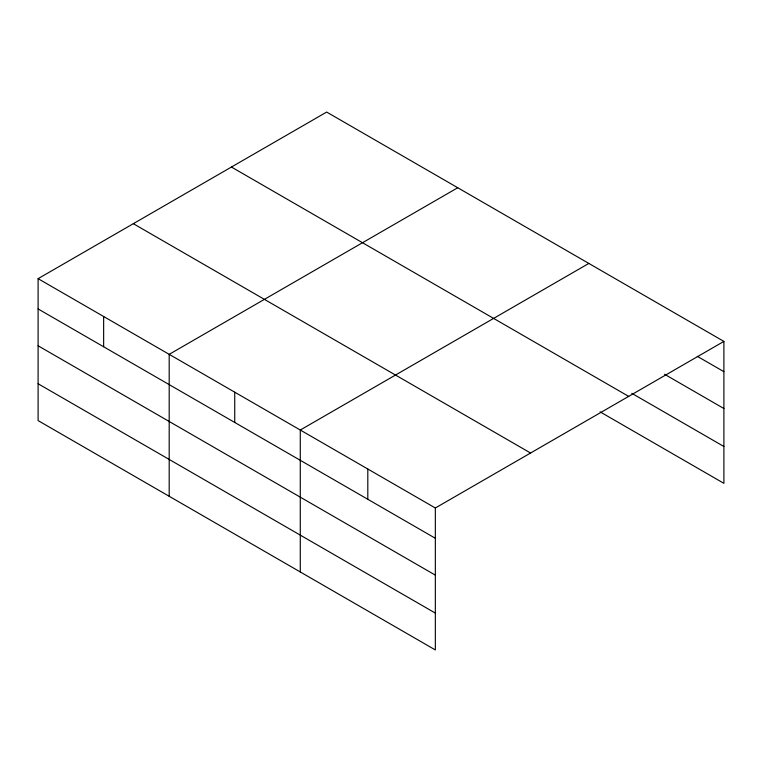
<?xml version="1.0" encoding="UTF-8"?>
<svg xmlns="http://www.w3.org/2000/svg" width="762" height="762" viewBox="0 0 762 762"><rect width="100%" height="100%" fill="white"/><g stroke="black" fill="none" stroke-linecap="round" stroke-linejoin="round"><path stroke-width="1.14" d="M38.1 278.663L435.34 507.997L435.34 649.938L38.1 420.595L38.1 278.663L326.66 112.062L723.9 341.405L723.9 483.337L600.094 411.861M457.752 187.738L169.193 354.34L169.193 496.281M588.836 263.423L300.276 430.025L300.276 571.967M435.34 507.997L723.9 341.405M697.297 356.321L723.9 371.675M664.559 374.266L723.9 408.527M631.812 393.325L723.9 446.494M231.438 167.04L628.679 396.383M133.321 223.685L530.562 453.019M38.1 308.934L435.34 538.277M38.1 345.786L435.34 575.129M38.1 383.753L435.34 613.096M367.808 469.011L367.808 499.291M234.734 392.182L234.734 422.462M103.642 316.497L103.642 346.777"/></g></svg>
